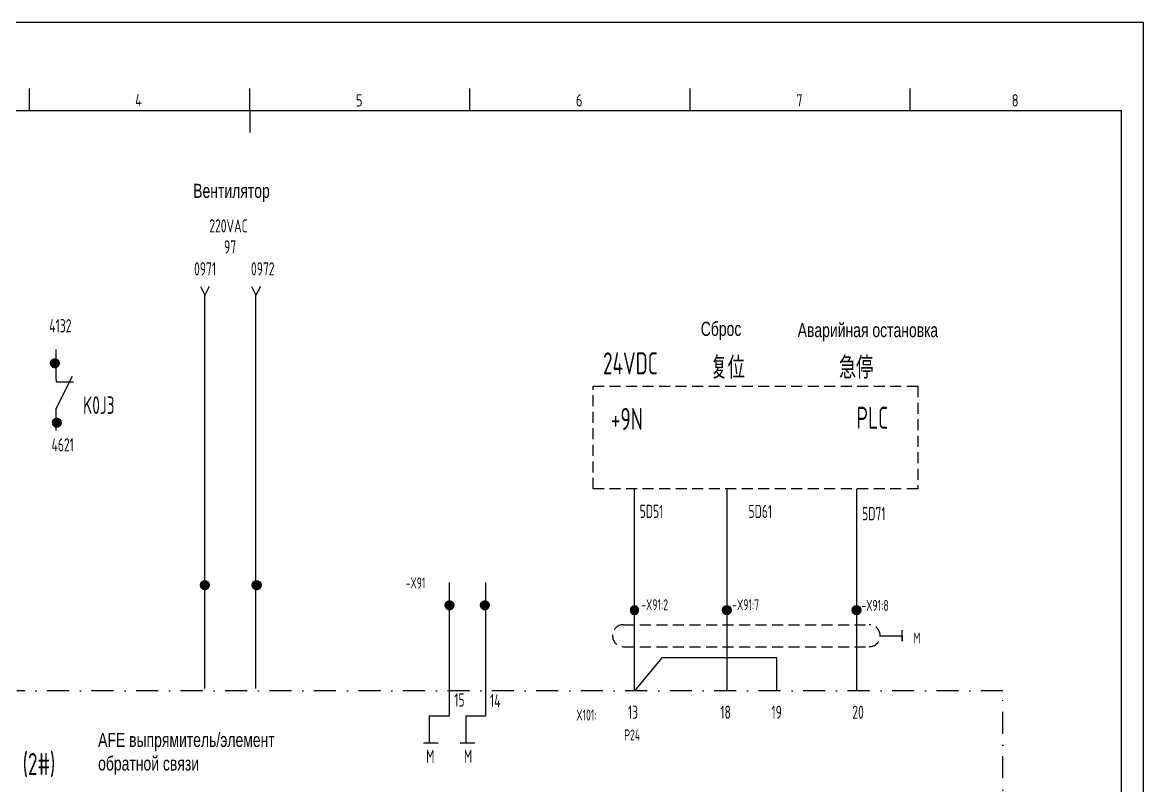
# Model space of a CAD drawing. Header units: millimetres. Extents: x 743 to 25007, y -5378 to 2245.
# Drawn here: x 4449.9 to 4704.5, y -1511.7 to -1338.4 of the extents above; entities that cross this region are included whole.
import ezdxf

# ---------------------------------------------------------------- set-up
doc = ezdxf.new("R2010")
doc.units = ezdxf.units.MM
doc.header["$LTSCALE"] = 10
doc.header["$MEASUREMENT"] = 0
for name, pattern in [('DASHDOT', [1, 0.5, -0.25, 0, -0.25]), ('DASHED2', [0.375, 0.25, -0.125]), ('HIDDEN', [0.375, 0.25, -0.125])]:
    doc.linetypes.add(name, pattern=pattern)
for name, color, linetype in [('01', 7, 'Continuous'), ('CONTINUOUS', 7, 'Continuous'), ('DASHED', 7, 'HIDDEN')]:
    doc.layers.add(name, color=color, linetype=linetype)
doc.styles.add('ROMAN', font='ROMANC.shx', dxfattribs={"width": 0.7, "height": 0.7})
doc.styles.get("Standard").update_dxf_attribs({"font": 'isocp', "width": 0.707, "bigfont": 'intecad.shx'})

# ---------------------------------------------------------------- blocks, each defined once
blk = doc.blocks.new('*X44')
at = {"color": 0}
for p, q in [((276.5, 230.07), (278.5, 230.07)), ((276.5, 230.05), (278.5, 230.05)), ((276.5, 230.03), (278.5, 230.03)), ((276.5, 230), (278.5, 230)), ((276.5, 229.97), (278.5, 229.97)), ((276.5, 229.95), (278.5, 229.95)), ((276.5, 229.93), (278.5, 229.93)), ((276.51, 230.15), (278.49, 230.15)), ((276.51, 230.12), (278.49, 230.12)), ((276.51, 230.1), (278.49, 230.1)), ((276.51, 229.9), (278.49, 229.9)), ((276.51, 229.88), (278.49, 229.88)), ((276.51, 229.85), (278.49, 229.85)), ((276.52, 230.2), (278.48, 230.2)), ((276.52, 230.18), (278.48, 230.18)), ((276.52, 229.82), (278.48, 229.82)), ((276.52, 229.8), (278.48, 229.8)), ((276.53, 230.25), (278.47, 230.25)), ((276.53, 230.22), (278.47, 230.22)), ((276.53, 229.78), (278.47, 229.78)), ((276.53, 229.75), (278.47, 229.75)), ((276.54, 230.28), (278.46, 230.28)), ((276.54, 229.72), (278.46, 229.72)), ((276.55, 230.32), (278.45, 230.32)), ((276.55, 230.3), (278.45, 230.3)), ((276.55, 229.7), (278.45, 229.7)), ((276.55, 229.68), (278.45, 229.68)), ((276.56, 230.35), (278.44, 230.35)), ((276.56, 229.65), (278.44, 229.65)), ((276.57, 230.38), (278.43, 230.38)), ((276.57, 229.62), (278.43, 229.62)), ((276.58, 230.4), (278.42, 230.4)), ((276.58, 229.6), (278.42, 229.6)), ((276.59, 230.43), (278.41, 230.43)), ((276.59, 229.57), (278.41, 229.57)), ((276.61, 230.45), (278.39, 230.45)), ((276.61, 229.55), (278.39, 229.55)), ((276.62, 230.47), (278.38, 230.47)), ((276.62, 229.53), (278.38, 229.53)), ((276.63, 230.5), (278.37, 230.5)), ((276.63, 229.5), (278.37, 229.5)), ((276.65, 230.53), (278.35, 230.53)), ((276.65, 229.47), (278.35, 229.47)), ((276.66, 230.55), (278.34, 230.55)), ((276.66, 229.45), (278.34, 229.45)), ((276.68, 230.57), (278.32, 230.57)), ((276.68, 229.43), (278.32, 229.43)), ((276.7, 230.6), (278.3, 230.6)), ((276.7, 229.4), (278.3, 229.4)), ((276.72, 230.62), (278.28, 230.62)), ((276.72, 229.38), (278.28, 229.38)), ((276.74, 230.65), (278.26, 230.65)), ((276.74, 229.35), (278.26, 229.35)), ((276.76, 230.68), (278.24, 230.68)), ((276.76, 229.32), (278.24, 229.32)), ((276.79, 230.7), (278.21, 230.7)), ((276.79, 229.3), (278.21, 229.3)), ((276.81, 230.72), (278.19, 230.72)), ((276.81, 229.28), (278.19, 229.28)), ((276.84, 230.75), (278.16, 230.75)), ((276.84, 229.25), (278.16, 229.25)), ((276.87, 230.78), (278.13, 230.78)), ((276.87, 229.22), (278.13, 229.22)), ((276.9, 230.8), (278.1, 230.8)), ((276.9, 229.2), (278.1, 229.2)), ((276.93, 230.82), (278.07, 230.82)), ((276.97, 230.85), (278.03, 230.85)), ((277.02, 230.88), (277.98, 230.88)), ((277.06, 230.9), (277.94, 230.9)), ((277.12, 230.93), (277.88, 230.93)), ((277.19, 230.95), (277.81, 230.95)), ((277.28, 230.97), (277.72, 230.97)), ((276.93, 229.18), (278.07, 229.18)), ((276.97, 229.15), (278.03, 229.15)), ((277.02, 229.12), (277.98, 229.12)), ((277.06, 229.1), (277.94, 229.1)), ((277.12, 229.07), (277.88, 229.07)), ((277.19, 229.05), (277.81, 229.05)), ((277.28, 229.03), (277.72, 229.03))]:
    blk.add_line(p, q, dxfattribs=at)
blk = doc.blocks.new('ARROW1')
at = {"layer": 'CONTINUOUS'}
for p in [(0, 0), (12, 1), (12, -1)]:
    blk.add_line(p, (10, 0), dxfattribs=at)
blk = doc.blocks.new('*X47')
at = {"color": 0}
for p, q in [((276.5, 230.07), (278.5, 230.07)), ((276.5, 230.05), (278.5, 230.05)), ((276.5, 230.03), (278.5, 230.03)), ((276.5, 230), (278.5, 230)), ((276.5, 229.97), (278.5, 229.97)), ((276.5, 229.95), (278.5, 229.95)), ((276.5, 229.93), (278.5, 229.93)), ((276.51, 230.15), (278.49, 230.15)), ((276.51, 230.12), (278.49, 230.12)), ((276.51, 230.1), (278.49, 230.1)), ((276.51, 229.9), (278.49, 229.9)), ((276.51, 229.88), (278.49, 229.88)), ((276.51, 229.85), (278.49, 229.85)), ((276.52, 230.2), (278.48, 230.2)), ((276.52, 230.18), (278.48, 230.18)), ((276.52, 229.82), (278.48, 229.82)), ((276.52, 229.8), (278.48, 229.8)), ((276.53, 230.25), (278.47, 230.25)), ((276.53, 230.22), (278.47, 230.22)), ((276.53, 229.78), (278.47, 229.78)), ((276.53, 229.75), (278.47, 229.75)), ((276.54, 230.28), (278.46, 230.28)), ((276.54, 229.72), (278.46, 229.72)), ((276.55, 230.32), (278.45, 230.32)), ((276.55, 230.3), (278.45, 230.3)), ((276.55, 229.7), (278.45, 229.7)), ((276.55, 229.68), (278.45, 229.68)), ((276.56, 230.35), (278.44, 230.35)), ((276.56, 229.65), (278.44, 229.65)), ((276.57, 230.38), (278.43, 230.38)), ((276.57, 229.62), (278.43, 229.62)), ((276.58, 230.4), (278.42, 230.4)), ((276.58, 229.6), (278.42, 229.6)), ((276.59, 230.43), (278.41, 230.43)), ((276.59, 229.57), (278.41, 229.57)), ((276.61, 230.45), (278.39, 230.45)), ((276.61, 229.55), (278.39, 229.55)), ((276.62, 230.47), (278.38, 230.47)), ((276.62, 229.53), (278.38, 229.53)), ((276.63, 230.5), (278.37, 230.5)), ((276.63, 229.5), (278.37, 229.5)), ((276.65, 230.53), (278.35, 230.53)), ((276.65, 229.47), (278.35, 229.47)), ((276.66, 230.55), (278.34, 230.55)), ((276.66, 229.45), (278.34, 229.45)), ((276.68, 230.57), (278.32, 230.57)), ((276.68, 229.43), (278.32, 229.43)), ((276.7, 230.6), (278.3, 230.6)), ((276.7, 229.4), (278.3, 229.4)), ((276.72, 230.62), (278.28, 230.62)), ((276.72, 229.38), (278.28, 229.38)), ((276.74, 230.65), (278.26, 230.65)), ((276.74, 229.35), (278.26, 229.35)), ((276.76, 230.68), (278.24, 230.68)), ((276.76, 229.32), (278.24, 229.32)), ((276.79, 230.7), (278.21, 230.7)), ((276.79, 229.3), (278.21, 229.3)), ((276.81, 230.72), (278.19, 230.72)), ((276.81, 229.28), (278.19, 229.28)), ((276.84, 230.75), (278.16, 230.75)), ((276.84, 229.25), (278.16, 229.25)), ((276.87, 230.78), (278.13, 230.78)), ((276.87, 229.22), (278.13, 229.22)), ((276.9, 230.8), (278.1, 230.8)), ((276.9, 229.2), (278.1, 229.2)), ((276.93, 230.82), (278.07, 230.82)), ((276.97, 230.85), (278.03, 230.85)), ((277.02, 230.88), (277.98, 230.88)), ((277.06, 230.9), (277.94, 230.9)), ((277.12, 230.93), (277.88, 230.93)), ((277.19, 230.95), (277.81, 230.95)), ((277.28, 230.97), (277.72, 230.97)), ((276.93, 229.18), (278.07, 229.18)), ((276.97, 229.15), (278.03, 229.15)), ((277.02, 229.12), (277.98, 229.12)), ((277.06, 229.1), (277.94, 229.1)), ((277.12, 229.07), (277.88, 229.07)), ((277.19, 229.05), (277.81, 229.05)), ((277.28, 229.03), (277.72, 229.03))]:
    blk.add_line(p, q, dxfattribs=at)
blk = doc.blocks.new('*X48')
at = {"color": 0}
for p, q in [((276.5, 230.07), (278.5, 230.07)), ((276.5, 230.05), (278.5, 230.05)), ((276.5, 230.03), (278.5, 230.03)), ((276.5, 230), (278.5, 230)), ((276.5, 229.97), (278.5, 229.97)), ((276.5, 229.95), (278.5, 229.95)), ((276.5, 229.93), (278.5, 229.93)), ((276.51, 230.15), (278.49, 230.15)), ((276.51, 230.12), (278.49, 230.12)), ((276.51, 230.1), (278.49, 230.1)), ((276.51, 229.9), (278.49, 229.9)), ((276.51, 229.88), (278.49, 229.88)), ((276.51, 229.85), (278.49, 229.85)), ((276.52, 230.2), (278.48, 230.2)), ((276.52, 230.18), (278.48, 230.18)), ((276.52, 229.82), (278.48, 229.82)), ((276.52, 229.8), (278.48, 229.8)), ((276.53, 230.25), (278.47, 230.25)), ((276.53, 230.22), (278.47, 230.22)), ((276.53, 229.78), (278.47, 229.78)), ((276.53, 229.75), (278.47, 229.75)), ((276.54, 230.28), (278.46, 230.28)), ((276.54, 229.72), (278.46, 229.72)), ((276.55, 230.32), (278.45, 230.32)), ((276.55, 230.3), (278.45, 230.3)), ((276.55, 229.7), (278.45, 229.7)), ((276.55, 229.68), (278.45, 229.68)), ((276.56, 230.35), (278.44, 230.35)), ((276.56, 229.65), (278.44, 229.65)), ((276.57, 230.38), (278.43, 230.38)), ((276.57, 229.62), (278.43, 229.62)), ((276.58, 230.4), (278.42, 230.4)), ((276.58, 229.6), (278.42, 229.6)), ((276.59, 230.43), (278.41, 230.43)), ((276.59, 229.57), (278.41, 229.57)), ((276.61, 230.45), (278.39, 230.45)), ((276.61, 229.55), (278.39, 229.55)), ((276.62, 230.47), (278.38, 230.47)), ((276.62, 229.53), (278.38, 229.53)), ((276.63, 230.5), (278.37, 230.5)), ((276.63, 229.5), (278.37, 229.5)), ((276.65, 230.53), (278.35, 230.53)), ((276.65, 229.47), (278.35, 229.47)), ((276.66, 230.55), (278.34, 230.55)), ((276.66, 229.45), (278.34, 229.45)), ((276.68, 230.57), (278.32, 230.57)), ((276.68, 229.43), (278.32, 229.43)), ((276.7, 230.6), (278.3, 230.6)), ((276.7, 229.4), (278.3, 229.4)), ((276.72, 230.62), (278.28, 230.62)), ((276.72, 229.38), (278.28, 229.38)), ((276.74, 230.65), (278.26, 230.65)), ((276.74, 229.35), (278.26, 229.35)), ((276.76, 230.68), (278.24, 230.68)), ((276.76, 229.32), (278.24, 229.32)), ((276.79, 230.7), (278.21, 230.7)), ((276.79, 229.3), (278.21, 229.3)), ((276.81, 230.72), (278.19, 230.72)), ((276.81, 229.28), (278.19, 229.28)), ((276.84, 230.75), (278.16, 230.75)), ((276.84, 229.25), (278.16, 229.25)), ((276.87, 230.78), (278.13, 230.78)), ((276.87, 229.22), (278.13, 229.22)), ((276.9, 230.8), (278.1, 230.8)), ((276.9, 229.2), (278.1, 229.2)), ((276.93, 230.82), (278.07, 230.82)), ((276.97, 230.85), (278.03, 230.85)), ((277.02, 230.88), (277.98, 230.88)), ((277.06, 230.9), (277.94, 230.9)), ((277.12, 230.93), (277.88, 230.93)), ((277.19, 230.95), (277.81, 230.95)), ((277.28, 230.97), (277.72, 230.97)), ((276.93, 229.18), (278.07, 229.18)), ((276.97, 229.15), (278.03, 229.15)), ((277.02, 229.12), (277.98, 229.12)), ((277.06, 229.1), (277.94, 229.1)), ((277.12, 229.07), (277.88, 229.07)), ((277.19, 229.05), (277.81, 229.05)), ((277.28, 229.03), (277.72, 229.03))]:
    blk.add_line(p, q, dxfattribs=at)
blk = doc.blocks.new('*X56')
at = {"color": 0}
for p, q in [((276.5, 230.07), (278.5, 230.07)), ((276.5, 230.05), (278.5, 230.05)), ((276.5, 230.03), (278.5, 230.03)), ((276.5, 230), (278.5, 230)), ((276.5, 229.97), (278.5, 229.97)), ((276.5, 229.95), (278.5, 229.95)), ((276.5, 229.93), (278.5, 229.93)), ((276.51, 230.15), (278.49, 230.15)), ((276.51, 230.12), (278.49, 230.12)), ((276.51, 230.1), (278.49, 230.1)), ((276.51, 229.9), (278.49, 229.9)), ((276.51, 229.88), (278.49, 229.88)), ((276.51, 229.85), (278.49, 229.85)), ((276.52, 230.2), (278.48, 230.2)), ((276.52, 230.18), (278.48, 230.18)), ((276.52, 229.82), (278.48, 229.82)), ((276.52, 229.8), (278.48, 229.8)), ((276.53, 230.25), (278.47, 230.25)), ((276.53, 230.22), (278.47, 230.22)), ((276.53, 229.78), (278.47, 229.78)), ((276.53, 229.75), (278.47, 229.75)), ((276.54, 230.28), (278.46, 230.28)), ((276.54, 229.72), (278.46, 229.72)), ((276.55, 230.32), (278.45, 230.32)), ((276.55, 230.3), (278.45, 230.3)), ((276.55, 229.7), (278.45, 229.7)), ((276.55, 229.68), (278.45, 229.68)), ((276.56, 230.35), (278.44, 230.35)), ((276.56, 229.65), (278.44, 229.65)), ((276.57, 230.38), (278.43, 230.38)), ((276.57, 229.62), (278.43, 229.62)), ((276.58, 230.4), (278.42, 230.4)), ((276.58, 229.6), (278.42, 229.6)), ((276.59, 230.43), (278.41, 230.43)), ((276.59, 229.57), (278.41, 229.57)), ((276.61, 230.45), (278.39, 230.45)), ((276.61, 229.55), (278.39, 229.55)), ((276.62, 230.47), (278.38, 230.47)), ((276.62, 229.53), (278.38, 229.53)), ((276.63, 230.5), (278.37, 230.5)), ((276.63, 229.5), (278.37, 229.5)), ((276.65, 230.53), (278.35, 230.53)), ((276.65, 229.47), (278.35, 229.47)), ((276.66, 230.55), (278.34, 230.55)), ((276.66, 229.45), (278.34, 229.45)), ((276.68, 230.57), (278.32, 230.57)), ((276.68, 229.43), (278.32, 229.43)), ((276.7, 230.6), (278.3, 230.6)), ((276.7, 229.4), (278.3, 229.4)), ((276.72, 230.62), (278.28, 230.62)), ((276.72, 229.38), (278.28, 229.38)), ((276.74, 230.65), (278.26, 230.65)), ((276.74, 229.35), (278.26, 229.35)), ((276.76, 230.68), (278.24, 230.68)), ((276.76, 229.32), (278.24, 229.32)), ((276.79, 230.7), (278.21, 230.7)), ((276.79, 229.3), (278.21, 229.3)), ((276.81, 230.72), (278.19, 230.72)), ((276.81, 229.28), (278.19, 229.28)), ((276.84, 230.75), (278.16, 230.75)), ((276.84, 229.25), (278.16, 229.25)), ((276.87, 230.78), (278.13, 230.78)), ((276.87, 229.22), (278.13, 229.22)), ((276.9, 230.8), (278.1, 230.8)), ((276.9, 229.2), (278.1, 229.2)), ((276.93, 230.82), (278.07, 230.82)), ((276.97, 230.85), (278.03, 230.85)), ((277.02, 230.88), (277.98, 230.88)), ((277.06, 230.9), (277.94, 230.9)), ((277.12, 230.93), (277.88, 230.93)), ((277.19, 230.95), (277.81, 230.95)), ((277.28, 230.97), (277.72, 230.97)), ((276.93, 229.18), (278.07, 229.18)), ((276.97, 229.15), (278.03, 229.15)), ((277.02, 229.12), (277.98, 229.12)), ((277.06, 229.1), (277.94, 229.1)), ((277.12, 229.07), (277.88, 229.07)), ((277.19, 229.05), (277.81, 229.05)), ((277.28, 229.03), (277.72, 229.03))]:
    blk.add_line(p, q, dxfattribs=at)

msp = doc.modelspace()

# ---------------------------------------------------------------- linework, layer by layer
for p, q in [((4457.49, -1418.95), (4457.53, -1420.08)), ((4457.53, -1420.08), (4461.47, -1420.08))]:
    msp.add_line(p, q)
at = {"linetype": 'DASHDOT'}
for p, q in [((4672.59, -1490.2), (4448.62, -1490.2)), ((4672.59, -1530.27), (4672.59, -1490.2))]:
    msp.add_line(p, q, dxfattribs=at)
at = {"linetype": 'DASHED2'}
msp.add_lwpolyline([(4579.49, -1421.03), (4653.25, -1421.03), (4653.25, -1444.35), (4579.49, -1444.35)], close=True, dxfattribs=at)
at = {"layer": '01', "color": 1, "ltscale": 2}
for p, q in [((4542.29, -1495.89), (4542.29, -1502.03)), ((4542.29, -1495.89), (4546.89, -1495.89)), ((4550.56, -1495.89), (4550.56, -1502.03)), ((4550.56, -1495.89), (4555.16, -1495.89)), ((4541.01, -1502.03), (4544.34, -1502.03)), ((4549.29, -1502.03), (4552.61, -1502.03))]:
    msp.add_line(p, q, dxfattribs=at)
at = {"layer": 'CONTINUOUS', "color": 3}
for p, q in [((4704.52, -1338.42), (4284.52, -1338.42)), ((4704.52, -1635.42), (4704.52, -1338.42))]:
    msp.add_line(p, q, dxfattribs=at)
at = {"layer": 'CONTINUOUS', "linetype": 'Continuous'}
for p, q in [((4451.52, -1358.42), (4451.52, -1353.42)), ((4551.52, -1358.42), (4551.52, -1353.42)), ((4601.52, -1358.42), (4601.52, -1353.42)), ((4651.52, -1358.42), (4651.52, -1353.42))]:
    msp.add_line(p, q, dxfattribs=at)
at = {"layer": 'CONTINUOUS'}
for p, q in [((4501.52, -1358.42), (4501.52, -1353.42)), ((4304.52, -1358.42), (4699.52, -1358.42)), ((4501.52, -1358.42), (4501.52, -1363.42)), ((4699.52, -1630.42), (4699.52, -1358.42)), ((4491.29, -1419.53), (4491.29, -1400.37)), ((4502.92, -1419.53), (4502.92, -1400.37)), ((4457.49, -1412.71), (4457.49, -1418.95)), ((4491.29, -1489.66), (4491.29, -1414.1)), ((4502.92, -1489.66), (4502.92, -1414.1)), ((4457.49, -1426.23), (4461.24, -1418.73)), ((4457.49, -1426.23), (4457.49, -1431.1)), ((4588.89, -1490.2), (4588.89, -1444.35)), ((4609.88, -1444.35), (4609.88, -1466.2)), ((4639.33, -1444.35), (4639.33, -1466.2)), ((4609.88, -1466.2), (4609.88, -1490.2)), ((4639.33, -1466.2), (4639.33, -1490.2)), ((4649.7, -1478.95), (4649.7, -1476.45)), ((4644.7, -1477.7), (4649.7, -1477.7)), ((4649.7, -1477.7), (4649.7, -1478.95)), ((4595.14, -1482.7), (4588.89, -1490.2)), ((4621.24, -1482.7), (4595.14, -1482.7)), ((4621.24, -1490.2), (4621.24, -1482.7))]:
    msp.add_line(p, q, dxfattribs=at)
at = {"layer": 'CONTINUOUS', "color": 1}
for p, q in [((4546.89, -1495.89), (4546.89, -1465.62)), ((4555.14, -1495.89), (4555.14, -1465.62))]:
    msp.add_line(p, q, dxfattribs=at)
at = {"layer": 'CONTINUOUS'}
for centre in [(4457.22, -1415.8), (4457.69, -1429.3), (4491.32, -1466.2), (4503.08, -1466.2), (4546.89, -1470.77), (4554.92, -1470.77), (4609.88, -1471.87), (4639.33, -1471.87)]:
    msp.add_circle(centre, 1, dxfattribs=at)
at = {"layer": 'DASHED'}
for p, q in [((4586.39, -1475.2), (4642.2, -1475.2)), ((4586.39, -1480.2), (4642.2, -1480.2))]:
    msp.add_line(p, q, dxfattribs=at)
for centre, start, end in [((4586.39, -1477.7), 90, 270), ((4642.2, -1477.7), 270, 90)]:
    msp.add_arc(centre, 2.5, start, end, dxfattribs=at)

# ---------------------------------------------------------------- block references
at = {"layer": 'CONTINUOUS', "rotation": 90}
for p in [(4491.29, -1410.37), (4502.92, -1410.37)]:
    msp.add_blockref('ARROW1', p, dxfattribs=at)
at = {"layer": 'CONTINUOUS'}
for name, p in [('*X47', (4179.72, -1645.8)), ('*X48', (4180.19, -1659.3)), ('*X44', (4213.82, -1696.2)), ('*X44', (4225.58, -1696.2)), ('*X56', (4269.39, -1700.77)), ('*X56', (4277.42, -1700.77)), ('*X44', (4311.39, -1701.87)), ('*X44', (4332.38, -1701.87)), ('*X44', (4361.84, -1701.87))]:
    msp.add_blockref(name, p, dxfattribs=at)

# ---------------------------------------------------------------- texts
at = {"width": 0.707}
for s, p in [('97', (4495.68, -1390.89)), ('0971', (4488.86, -1395.89)), ('0972', (4501.79, -1395.89)), ('13', (4587.41, -1496.57)), ('18', (4608.4, -1496.57)), ('19', (4620, -1496.57)), ('20', (4638.37, -1496.57))]:
    msp.add_text(s, height=3, dxfattribs=at).set_placement(p)
at = {"color": 1, "width": 0.707}
for s, p in [('15', (4547.97, -1493.81)), ('14', (4556.08, -1493.95)), ('M', (4541.57, -1506.6)), ('M', (4550.16, -1506.6))]:
    msp.add_text(s, height=3, dxfattribs=at).set_placement(p)
at = {"char_height": 3.5, "attachment_point": 1}
for s, insert, width in [('{\\fArial|b0|i0|c204|p34;\\H0.9167x;Вентилятор}', (4488.67, -1375.06), 14.1421), ('{\\fArial|b0|i0|c204|p34;\\H0.9167x;\\C1;Сброс}', (4603.95, -1406.4), 20.6447), ('{\\fArial|b0|i0|c204|p34;\\H0.9167x;\\C1;Аварийная остановка}', (4625.96, -1406.69), 33.0316), ('{\\fArial|b0|i0|c204|p34;\\H0.9167x;AFE выпрямитель/элемент обратной связи}', (4467.07, -1499.76), 43.0782)]:
    msp.add_mtext(s, dxfattribs=dict(at, insert=insert, width=width))
at = {"layer": '01', "linetype": 'HIDDEN', "width": 0.707}
for s, p in [('4132', (4455.99, -1408.8)), ('4621', (4456.49, -1435.86))]:
    msp.add_text(s, height=3, dxfattribs=at).set_placement(p)
at = {"layer": 'CONTINUOUS', "linetype": 'Continuous', "style": 'ROMAN', "width": 0.7}
for s, p in [('4', (4475.48, -1357.48)), ('8', (4674.58, -1357.52)), ('5', (4525.62, -1357.52)), ('6', (4575.6, -1357.52)), ('7', (4625.63, -1357.52))]:
    msp.add_text(s, height=2.8, dxfattribs=at).set_placement(p)
at = {"layer": 'CONTINUOUS', "width": 0.707}
for s, height, p in [('220VAC', 3, (4492.33, -1386.12)), ('24VDC', 5, (4581.74, -1418.34)), ('复位', 5, (4606.18, -1419.33)), ('急停', 5, (4635.34, -1419.33)), ('K0J3', 4, (4463.64, -1427.34)), ('+9N', 5, (4583.54, -1430.97)), ('PLC', 5, (4639.32, -1430.7)), ('5D51', 3, (4590.08, -1450.97)), ('5D61', 3, (4614.79, -1450.98)), ('5D71', 3, (4640.6, -1451.48)), ('M', 2.5, (4652.27, -1479.47)), ('P24', 2.5, (4586.58, -1501.49)), ('(2#)', 5, (4449.94, -1509.34))]:
    msp.add_text(s, height=height, dxfattribs=at).set_placement(p)
at = {"layer": 'CONTINUOUS', "color": 0, "width": 0.707}
for s, p in [('-X91', (4536.93, -1466.97)), ('-X91:2', (4590.44, -1471.92)), ('-X91:7', (4611.09, -1471.92)), ('-X91:8', (4640.43, -1472.07)), ('X101:', (4575.67, -1496.97))]:
    msp.add_text(s, height=2.5, dxfattribs=at).set_placement(p)

doc.saveas('drawing.dxf')
